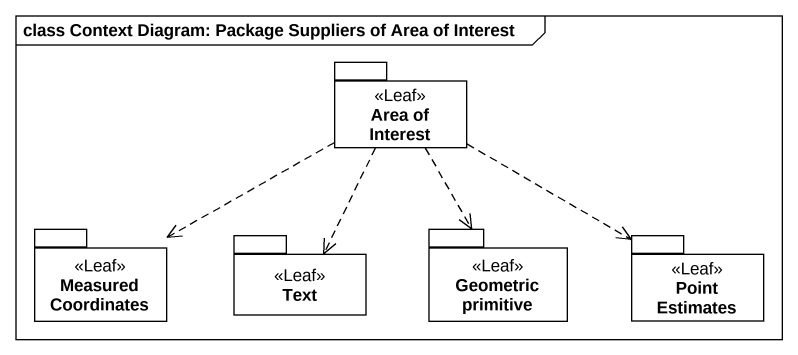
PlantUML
@startuml
mainframe class Context Diagram: Package Suppliers of Area of Interest
package "Area of Interest" as Area_of_Interest <<Leaf>> {
}
package "Measured Coordinates" as Measured_Coordinates <<Leaf>> {
}
package "Geometric primitive" as Geometric_primitive <<Leaf>> {
}
package Text <<Leaf>> {
}
package "Point Estimates" as Point_Estimates <<Leaf>> {
}
Area_of_Interest .left.> Measured_Coordinates
Area_of_Interest ..> Geometric_primitive
Area_of_Interest ..> Text
Area_of_Interest .right.> Point_Estimates
@enduml
